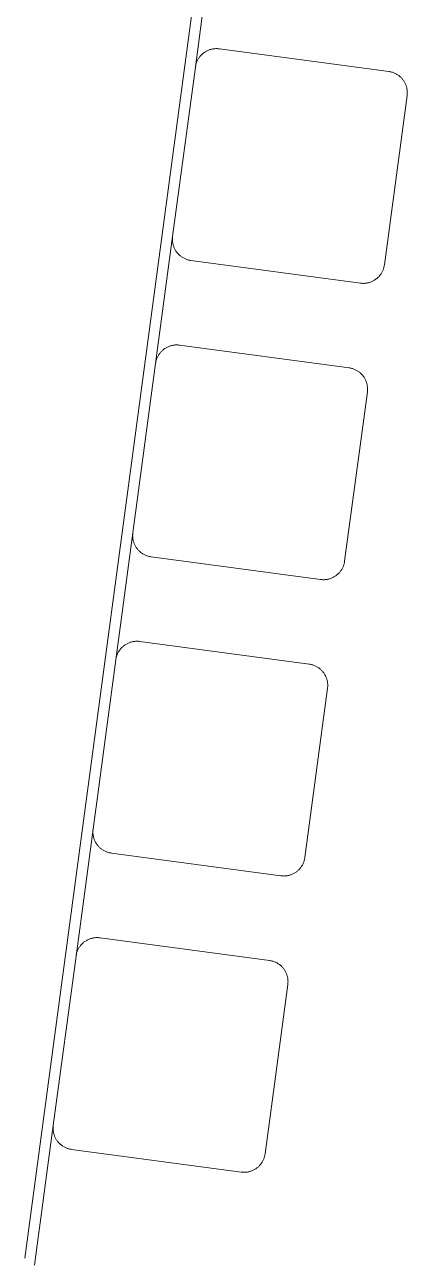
# Model space of a CAD drawing. Header units: inches. Extents: x -5 to 144, y -3 to 70.
# Drawn here: x 66.04 to 68.86, y 51.81 to 60.91 of the extents above; entities that cross this region are included whole.
import ezdxf

# ---------------------------------------------------------------- set-up
doc = ezdxf.new("R2010")
doc.units = ezdxf.units.IN
doc.layers.add('ZANO_R', color=7, linetype='Continuous', lineweight=0)

msp = doc.modelspace()

# ---------------------------------------------------------------- linework, layer by layer
at = {"layer": 'ZANO_R'}
for p, q in [((66.03588, 51.81388), (68.19793, 67.93185)), ((67.41928, 61.5346), (67.29366, 60.59811)), ((67.33072, 60.68028), (67.32726, 60.67616)), ((67.3343, 60.68428), (67.33072, 60.68028)), ((67.33803, 60.68816), (67.3343, 60.68428)), ((67.34188, 60.69191), (67.33803, 60.68816)), ((67.34586, 60.69553), (67.34188, 60.69191)), ((67.34997, 60.699), (67.34586, 60.69553)), ((67.35418, 60.70234), (67.34997, 60.699)), ((67.35851, 60.70553), (67.35418, 60.70234)), ((67.36295, 60.70857), (67.35851, 60.70553)), ((67.36748, 60.71146), (67.36295, 60.70857)), ((67.37212, 60.71419), (67.36748, 60.71146)), ((67.37684, 60.71676), (67.37212, 60.71419)), ((67.38165, 60.71916), (67.37684, 60.71676)), ((67.38654, 60.72141), (67.38165, 60.71916)), ((67.3915, 60.72348), (67.38654, 60.72141)), ((67.39653, 60.72538), (67.3915, 60.72348)), ((67.40162, 60.72711), (67.39653, 60.72538)), ((67.40677, 60.72867), (67.40162, 60.72711)), ((67.41196, 60.73005), (67.40677, 60.72867)), ((67.4172, 60.73125), (67.41196, 60.73005)), ((67.42248, 60.73227), (67.4172, 60.73125)), ((67.4278, 60.73311), (67.42248, 60.73227)), ((67.43313, 60.73377), (67.4278, 60.73311)), ((67.43849, 60.73425), (67.43313, 60.73377)), ((67.44386, 60.73454), (67.43849, 60.73425)), ((67.44923, 60.73465), (67.44386, 60.73454)), ((67.45461, 60.73457), (67.44923, 60.73465)), ((67.45998, 60.73432), (67.45461, 60.73457)), ((67.46534, 60.73387), (67.45998, 60.73432)), ((67.47068, 60.73325), (67.46534, 60.73387)), ((68.71934, 60.56576), (67.47068, 60.73325)), ((67.29366, 60.59811), (67.12617, 59.34945)), ((67.29447, 60.60342), (67.29366, 60.59811)), ((67.29546, 60.60871), (67.29447, 60.60342)), ((67.29662, 60.61396), (67.29546, 60.60871)), ((67.29797, 60.61916), (67.29662, 60.61396)), ((67.29949, 60.62432), (67.29797, 60.61916)), ((67.30119, 60.62942), (67.29949, 60.62432)), ((67.30306, 60.63446), (67.30119, 60.62942)), ((67.3051, 60.63944), (67.30306, 60.63446)), ((67.30731, 60.64434), (67.3051, 60.63944)), ((67.30969, 60.64917), (67.30731, 60.64434)), ((67.31223, 60.65391), (67.30969, 60.64917)), ((67.31493, 60.65856), (67.31223, 60.65391)), ((67.31778, 60.66311), (67.31493, 60.65856)), ((67.32079, 60.66757), (67.31778, 60.66311)), ((67.32396, 60.67192), (67.32079, 60.66757)), ((67.32726, 60.67616), (67.32396, 60.67192)), ((68.71934, 60.56576), (68.72466, 60.56495)), ((68.72466, 60.56495), (68.72994, 60.56396)), ((68.72994, 60.56396), (68.73519, 60.5628)), ((68.73519, 60.5628), (68.7404, 60.56145)), ((68.7404, 60.56145), (68.74556, 60.55993)), ((68.74556, 60.55993), (68.75066, 60.55823)), ((68.75066, 60.55823), (68.7557, 60.55636)), ((68.7557, 60.55636), (68.76068, 60.55432)), ((68.76068, 60.55432), (68.76558, 60.55211)), ((68.76558, 60.55211), (68.7704, 60.54973)), ((68.7704, 60.54973), (68.77514, 60.54719)), ((68.77514, 60.54719), (68.77979, 60.54449)), ((68.77979, 60.54449), (68.78435, 60.54164)), ((68.78435, 60.54164), (68.7888, 60.53863)), ((68.7888, 60.53863), (68.79315, 60.53546)), ((68.79315, 60.53546), (68.79739, 60.53216)), ((68.79739, 60.53216), (68.80152, 60.52871)), ((68.80152, 60.52871), (68.80552, 60.52512)), ((68.80552, 60.52512), (68.8094, 60.52139)), ((68.8094, 60.52139), (68.81315, 60.51754)), ((68.81315, 60.51754), (68.81676, 60.51356)), ((68.81676, 60.51356), (68.82024, 60.50945)), ((68.82024, 60.50945), (68.82358, 60.50524)), ((68.82358, 60.50524), (68.82677, 60.50091)), ((68.82677, 60.50091), (68.82981, 60.49647)), ((68.82981, 60.49647), (68.83269, 60.49194)), ((68.83269, 60.49194), (68.83542, 60.4873)), ((68.83542, 60.4873), (68.83799, 60.48258)), ((68.83799, 60.48258), (68.8404, 60.47777)), ((68.8404, 60.47777), (68.84264, 60.47288)), ((68.84264, 60.47288), (68.84472, 60.46792)), ((68.84472, 60.46792), (68.84662, 60.46289)), ((68.84662, 60.46289), (68.84835, 60.4578)), ((68.84835, 60.4578), (68.84991, 60.45265)), ((68.84991, 60.45265), (68.85129, 60.44746)), ((68.85129, 60.44746), (68.85249, 60.44222)), ((68.85249, 60.44222), (68.85351, 60.43694)), ((68.85351, 60.43694), (68.85435, 60.43162)), ((68.85435, 60.43162), (68.85501, 60.42629)), ((68.85501, 60.42629), (68.85548, 60.42093)), ((68.85548, 60.42093), (68.85578, 60.41556)), ((68.85578, 60.41556), (68.85588, 60.41019)), ((68.85588, 60.41019), (68.85581, 60.40481)), ((68.85449, 60.38874), (68.68699, 59.14008)), ((68.85511, 60.39408), (68.85449, 60.38874)), ((68.85555, 60.39944), (68.85511, 60.39408)), ((68.85581, 60.40481), (68.85555, 60.39944)), ((67.12617, 59.34945), (67.00055, 58.41295)), ((67.12485, 59.33337), (67.12477, 59.328)), ((67.12477, 59.328), (67.12488, 59.32262)), ((67.1251, 59.33875), (67.12485, 59.33337)), ((67.12488, 59.32262), (67.12517, 59.31725)), ((67.12555, 59.3441), (67.1251, 59.33875)), ((67.12517, 59.31725), (67.12565, 59.3119)), ((67.12617, 59.34945), (67.12555, 59.3441)), ((67.12565, 59.3119), (67.12631, 59.30656)), ((67.12631, 59.30656), (67.12715, 59.30125)), ((67.12715, 59.30125), (67.12817, 59.29597)), ((67.12817, 59.29597), (67.12937, 59.29073)), ((67.12937, 59.29073), (67.13075, 59.28553)), ((67.13075, 59.28553), (67.13231, 59.28038)), ((67.13231, 59.28038), (67.13404, 59.27529)), ((67.13404, 59.27529), (67.13594, 59.27026)), ((67.13594, 59.27026), (67.13801, 59.2653)), ((67.13801, 59.2653), (67.14026, 59.26041)), ((67.14026, 59.26041), (67.14266, 59.2556)), ((67.14266, 59.2556), (67.14523, 59.25088)), ((67.14523, 59.25088), (67.14796, 59.24625)), ((67.14796, 59.24625), (67.15085, 59.24171)), ((67.15085, 59.24171), (67.15389, 59.23728)), ((67.15389, 59.23728), (67.15708, 59.23295)), ((67.15708, 59.23295), (67.16042, 59.22873)), ((67.16042, 59.22873), (67.16389, 59.22463)), ((67.16389, 59.22463), (67.16751, 59.22065)), ((67.16751, 59.22065), (67.17126, 59.21679)), ((67.17126, 59.21679), (67.17514, 59.21307)), ((67.17514, 59.21307), (67.17914, 59.20948)), ((67.17914, 59.20948), (67.18326, 59.20603)), ((67.18326, 59.20603), (67.1875, 59.20272)), ((67.1875, 59.20272), (67.19185, 59.19956)), ((67.19185, 59.19956), (67.19631, 59.19655)), ((67.19631, 59.19655), (67.20086, 59.19369)), ((67.20086, 59.19369), (67.20552, 59.19099)), ((67.20552, 59.19099), (67.21025, 59.18845)), ((67.21025, 59.18845), (67.21508, 59.18607)), ((67.21508, 59.18607), (67.21998, 59.18386)), ((67.21998, 59.18386), (67.22496, 59.18182)), ((67.22496, 59.18182), (67.23, 59.17995)), ((67.23, 59.17995), (67.2351, 59.17825)), ((67.2351, 59.17825), (67.24026, 59.17673)), ((67.24026, 59.17673), (67.24546, 59.17539)), ((67.24546, 59.17539), (67.25071, 59.17422)), ((67.25071, 59.17422), (67.256, 59.17323)), ((67.256, 59.17323), (67.26131, 59.17243)), ((67.26131, 59.17243), (68.50997, 59.00493)), ((68.6852, 59.12948), (68.68619, 59.13476)), ((68.68619, 59.13476), (68.68699, 59.14008)), ((68.63069, 59.03918), (68.63479, 59.04266)), ((68.63479, 59.04266), (68.63877, 59.04627)), ((68.63877, 59.04627), (68.64263, 59.05002)), ((68.64263, 59.05002), (68.64635, 59.0539)), ((68.64635, 59.0539), (68.64994, 59.0579)), ((68.64994, 59.0579), (68.65339, 59.06203)), ((68.65339, 59.06203), (68.6567, 59.06627)), ((68.6567, 59.06627), (68.65986, 59.07062)), ((68.65986, 59.07062), (68.66287, 59.07507)), ((68.66287, 59.07507), (68.66573, 59.07963)), ((68.66573, 59.07963), (68.66843, 59.08428)), ((68.66843, 59.08428), (68.67097, 59.08902)), ((68.67097, 59.08902), (68.67335, 59.09384)), ((68.67335, 59.09384), (68.67556, 59.09874)), ((68.67556, 59.09874), (68.6776, 59.10372)), ((68.6776, 59.10372), (68.67947, 59.10876)), ((68.67947, 59.10876), (68.68117, 59.11386)), ((68.68117, 59.11386), (68.68269, 59.11902)), ((68.68269, 59.11902), (68.68403, 59.12423)), ((68.68403, 59.12423), (68.6852, 59.12948)), ((68.50997, 59.00493), (68.51532, 59.00431)), ((68.51532, 59.00431), (68.52067, 59.00387)), ((68.52067, 59.00387), (68.52605, 59.00361)), ((68.52605, 59.00361), (68.53142, 59.00354)), ((68.53142, 59.00354), (68.5368, 59.00364)), ((68.5368, 59.00364), (68.54217, 59.00394)), ((68.54217, 59.00394), (68.54752, 59.00441)), ((68.54752, 59.00441), (68.55286, 59.00507)), ((68.55286, 59.00507), (68.55817, 59.00591)), ((68.55817, 59.00591), (68.56345, 59.00693)), ((68.56345, 59.00693), (68.56869, 59.00813)), ((68.56869, 59.00813), (68.57389, 59.00951)), ((68.57389, 59.00951), (68.57904, 59.01107)), ((68.57904, 59.01107), (68.58413, 59.0128)), ((68.58413, 59.0128), (68.58916, 59.0147)), ((68.58916, 59.0147), (68.59412, 59.01678)), ((68.59412, 59.01678), (68.59901, 59.01902)), ((68.59901, 59.01902), (68.60382, 59.02143)), ((68.60382, 59.02143), (68.60854, 59.024)), ((68.60854, 59.024), (68.61317, 59.02673)), ((68.61317, 59.02673), (68.61771, 59.02961)), ((68.61771, 59.02961), (68.62214, 59.03265)), ((68.62214, 59.03265), (68.62647, 59.03584)), ((68.62647, 59.03584), (68.63069, 59.03918)), ((67.04119, 58.49913), (67.0376, 58.49513)), ((67.04491, 58.50301), (67.04119, 58.49913)), ((67.04877, 58.50676), (67.04491, 58.50301)), ((67.05275, 58.51037), (67.04877, 58.50676)), ((67.05685, 58.51385), (67.05275, 58.51037)), ((67.06107, 58.51719), (67.05685, 58.51385)), ((67.0654, 58.52038), (67.06107, 58.51719)), ((67.06983, 58.52342), (67.0654, 58.52038)), ((67.07437, 58.5263), (67.06983, 58.52342)), ((67.079, 58.52903), (67.07437, 58.5263)), ((67.08373, 58.5316), (67.079, 58.52903)), ((67.08853, 58.53401), (67.08373, 58.5316)), ((67.09342, 58.53625), (67.08853, 58.53401)), ((67.09838, 58.53833), (67.09342, 58.53625)), ((67.10341, 58.54023), (67.09838, 58.53833)), ((67.1085, 58.54196), (67.10341, 58.54023)), ((67.11365, 58.54352), (67.1085, 58.54196)), ((67.11885, 58.5449), (67.11365, 58.54352)), ((67.12409, 58.5461), (67.11885, 58.5449)), ((67.12937, 58.54712), (67.12409, 58.5461)), ((67.13468, 58.54796), (67.12937, 58.54712)), ((67.14002, 58.54862), (67.13468, 58.54796)), ((67.14537, 58.54909), (67.14002, 58.54862)), ((67.15074, 58.54938), (67.14537, 58.54909)), ((67.15612, 58.54949), (67.15074, 58.54938)), ((67.1615, 58.54942), (67.15612, 58.54949)), ((67.16687, 58.54916), (67.1615, 58.54942)), ((67.17223, 58.54872), (67.16687, 58.54916)), ((67.17757, 58.5481), (67.17223, 58.54872)), ((68.42623, 58.3806), (67.17757, 58.5481)), ((67.00055, 58.41295), (66.83305, 57.16429)), ((67.00135, 58.41827), (67.00055, 58.41295)), ((67.00234, 58.42355), (67.00135, 58.41827)), ((67.00351, 58.4288), (67.00234, 58.42355)), ((67.00485, 58.43401), (67.00351, 58.4288)), ((67.00638, 58.43917), (67.00485, 58.43401)), ((67.00807, 58.44427), (67.00638, 58.43917)), ((67.00994, 58.44931), (67.00807, 58.44427)), ((67.01199, 58.45429), (67.00994, 58.44931)), ((67.0142, 58.45919), (67.01199, 58.45429)), ((67.01657, 58.46401), (67.0142, 58.45919)), ((67.01911, 58.46875), (67.01657, 58.46401)), ((67.02181, 58.4734), (67.01911, 58.46875)), ((67.02467, 58.47796), (67.02181, 58.4734)), ((67.02768, 58.48241), (67.02467, 58.47796)), ((67.03084, 58.48676), (67.02768, 58.48241)), ((67.03415, 58.491), (67.03084, 58.48676)), ((67.0376, 58.49513), (67.03415, 58.491)), ((68.42623, 58.3806), (68.43154, 58.3798)), ((68.43154, 58.3798), (68.43683, 58.37881)), ((68.43683, 58.37881), (68.44208, 58.37764)), ((68.44208, 58.37764), (68.44729, 58.3763)), ((68.44729, 58.3763), (68.45244, 58.37478)), ((68.45244, 58.37478), (68.45755, 58.37308)), ((68.45755, 58.37308), (68.46259, 58.37121)), ((68.46259, 58.37121), (68.46756, 58.36917)), ((68.46756, 58.36917), (68.47246, 58.36696)), ((68.47246, 58.36696), (68.47729, 58.36458)), ((68.47729, 58.36458), (68.48203, 58.36204)), ((68.48203, 58.36204), (68.48668, 58.35934)), ((68.48668, 58.35934), (68.49123, 58.35648)), ((68.49123, 58.35648), (68.49569, 58.35347)), ((68.49569, 58.35347), (68.50004, 58.35031)), ((68.50004, 58.35031), (68.50428, 58.347)), ((68.50428, 58.347), (68.5084, 58.34355)), ((68.5084, 58.34355), (68.5124, 58.33996)), ((68.5124, 58.33996), (68.51628, 58.33624)), ((68.51628, 58.33624), (68.52003, 58.33238)), ((68.52003, 58.33238), (68.52365, 58.3284)), ((68.52365, 58.3284), (68.52713, 58.3243)), ((68.52713, 58.3243), (68.53046, 58.32008)), ((68.53046, 58.32008), (68.53365, 58.31575)), ((68.53365, 58.31575), (68.53669, 58.31132)), ((68.53669, 58.31132), (68.53958, 58.30678)), ((68.53958, 58.30678), (68.54231, 58.30215)), ((68.54231, 58.30215), (68.54488, 58.29743)), ((68.54488, 58.29743), (68.54729, 58.29262)), ((68.54729, 58.29262), (68.54953, 58.28773)), ((68.54953, 58.28773), (68.5516, 58.28277)), ((68.5516, 58.28277), (68.55351, 58.27774)), ((68.55351, 58.27774), (68.55524, 58.27265)), ((68.55524, 58.27265), (68.55679, 58.2675)), ((68.55679, 58.2675), (68.55817, 58.2623)), ((68.55817, 58.2623), (68.55937, 58.25706)), ((68.55937, 58.25706), (68.56039, 58.25178)), ((68.56039, 58.25178), (68.56123, 58.24647)), ((68.56123, 58.24647), (68.56189, 58.24113)), ((68.56189, 58.24113), (68.56237, 58.23578)), ((68.56237, 58.23578), (68.56266, 58.23041)), ((68.56266, 58.23041), (68.56277, 58.22503)), ((68.56277, 58.22503), (68.5627, 58.21965)), ((68.56137, 58.20358), (68.39388, 56.95492)), ((68.562, 58.20892), (68.56137, 58.20358)), ((68.56244, 58.21428), (68.562, 58.20892)), ((68.5627, 58.21965), (68.56244, 58.21428)), ((66.83305, 57.16429), (66.70743, 56.2278)), ((66.83173, 57.14822), (66.83166, 57.14284)), ((66.83166, 57.14284), (66.83177, 57.13747)), ((66.83199, 57.15359), (66.83173, 57.14822)), ((66.83177, 57.13747), (66.83206, 57.1321)), ((66.83243, 57.15895), (66.83199, 57.15359)), ((66.83206, 57.1321), (66.83254, 57.12674)), ((66.83305, 57.16429), (66.83243, 57.15895)), ((66.83254, 57.12674), (66.83319, 57.1214)), ((66.83319, 57.1214), (66.83403, 57.11609)), ((66.83403, 57.11609), (66.83506, 57.11081)), ((66.83506, 57.11081), (66.83626, 57.10557)), ((66.83626, 57.10557), (66.83764, 57.10037)), ((66.83764, 57.10037), (66.83919, 57.09523)), ((66.83919, 57.09523), (66.84092, 57.09014)), ((66.84092, 57.09014), (66.84282, 57.08511)), ((66.84282, 57.08511), (66.8449, 57.08015)), ((66.8449, 57.08015), (66.84714, 57.07526)), ((66.84714, 57.07526), (66.84955, 57.07045)), ((66.84955, 57.07045), (66.85212, 57.06573)), ((66.85212, 57.06573), (66.85485, 57.06109)), ((66.85485, 57.06109), (66.85774, 57.05656)), ((66.85774, 57.05656), (66.86078, 57.05212)), ((66.86078, 57.05212), (66.86397, 57.04779)), ((66.86397, 57.04779), (66.8673, 57.04357)), ((66.8673, 57.04357), (66.87078, 57.03947)), ((66.87078, 57.03947), (66.87439, 57.03549)), ((66.87439, 57.03549), (66.87814, 57.03164)), ((66.87814, 57.03164), (66.88202, 57.02791)), ((66.88202, 57.02791), (66.88603, 57.02432)), ((66.88603, 57.02432), (66.89015, 57.02087)), ((66.89015, 57.02087), (66.89439, 57.01757)), ((66.89439, 57.01757), (66.89874, 57.0144)), ((66.89874, 57.0144), (66.90319, 57.01139)), ((66.90319, 57.01139), (66.90775, 57.00854)), ((66.90775, 57.00854), (66.9124, 57.00584)), ((66.9124, 57.00584), (66.91714, 57.0033)), ((66.91714, 57.0033), (66.92196, 57.00092)), ((66.92196, 57.00092), (66.92687, 56.99871)), ((66.92687, 56.99871), (66.93184, 56.99667)), ((66.93184, 56.99667), (66.93688, 56.9948)), ((66.93688, 56.9948), (66.94198, 56.9931)), ((66.94198, 56.9931), (66.94714, 56.99158)), ((66.94714, 56.99158), (66.95235, 56.99023)), ((66.95235, 56.99023), (66.9576, 56.98907)), ((66.9576, 56.98907), (66.96288, 56.98808)), ((66.96288, 56.98808), (66.9682, 56.98727)), ((66.9682, 56.98727), (68.21686, 56.81978)), ((68.39307, 56.94961), (68.39388, 56.95492)), ((68.34168, 56.8575), (68.34566, 56.86112)), ((68.34566, 56.86112), (68.34951, 56.86487)), ((68.34951, 56.86487), (68.35324, 56.86875)), ((68.35324, 56.86875), (68.35683, 56.87275)), ((68.35683, 56.87275), (68.36028, 56.87687)), ((68.36028, 56.87687), (68.36359, 56.88111)), ((68.36359, 56.88111), (68.36675, 56.88546)), ((68.36675, 56.88546), (68.36976, 56.88992)), ((68.36976, 56.88992), (68.37262, 56.89447)), ((68.37262, 56.89447), (68.37532, 56.89912)), ((68.37532, 56.89912), (68.37786, 56.90386)), ((68.37786, 56.90386), (68.38023, 56.90869)), ((68.38023, 56.90869), (68.38244, 56.91359)), ((68.38244, 56.91359), (68.38448, 56.91856)), ((68.38448, 56.91856), (68.38635, 56.92361)), ((68.38635, 56.92361), (68.38805, 56.92871)), ((68.38805, 56.92871), (68.38957, 56.93387)), ((68.38957, 56.93387), (68.39092, 56.93907)), ((68.39092, 56.93907), (68.39209, 56.94432)), ((68.39209, 56.94432), (68.39307, 56.94961)), ((68.21686, 56.81978), (68.2222, 56.81915)), ((68.2222, 56.81915), (68.22756, 56.81871)), ((68.22756, 56.81871), (68.23293, 56.81846)), ((68.23293, 56.81846), (68.23831, 56.81838)), ((68.23831, 56.81838), (68.24368, 56.81849)), ((68.24368, 56.81849), (68.24905, 56.81878)), ((68.24905, 56.81878), (68.25441, 56.81926)), ((68.25441, 56.81926), (68.25975, 56.81992)), ((68.25975, 56.81992), (68.26506, 56.82076)), ((68.26506, 56.82076), (68.27034, 56.82178)), ((68.27034, 56.82178), (68.27558, 56.82298)), ((68.27558, 56.82298), (68.28078, 56.82436)), ((68.28078, 56.82436), (68.28592, 56.82591)), ((68.28592, 56.82591), (68.29102, 56.82765)), ((68.29102, 56.82765), (68.29604, 56.82955)), ((68.29604, 56.82955), (68.30101, 56.83162)), ((68.30101, 56.83162), (68.30589, 56.83386)), ((68.30589, 56.83386), (68.3107, 56.83627)), ((68.3107, 56.83627), (68.31542, 56.83884)), ((68.31542, 56.83884), (68.32006, 56.84157)), ((68.32006, 56.84157), (68.32459, 56.84446)), ((68.32459, 56.84446), (68.32903, 56.8475)), ((68.32903, 56.8475), (68.33336, 56.85069)), ((68.33336, 56.85069), (68.33758, 56.85402)), ((68.33758, 56.85402), (68.34168, 56.8575)), ((66.74808, 56.31397), (66.74449, 56.30997)), ((66.7518, 56.31785), (66.74808, 56.31397)), ((66.75565, 56.3216), (66.7518, 56.31785)), ((66.75963, 56.32522), (66.75565, 56.3216)), ((66.76374, 56.3287), (66.75963, 56.32522)), ((66.76795, 56.33203), (66.76374, 56.3287)), ((66.77228, 56.33522), (66.76795, 56.33203)), ((66.77672, 56.33826), (66.77228, 56.33522)), ((66.78126, 56.34115), (66.77672, 56.33826)), ((66.78589, 56.34388), (66.78126, 56.34115)), ((66.79061, 56.34645), (66.78589, 56.34388)), ((66.79542, 56.34886), (66.79061, 56.34645)), ((66.80031, 56.3511), (66.79542, 56.34886)), ((66.80527, 56.35317), (66.80031, 56.3511)), ((66.8103, 56.35508), (66.80527, 56.35317)), ((66.81539, 56.35681), (66.8103, 56.35508)), ((66.82054, 56.35836), (66.81539, 56.35681)), ((66.82573, 56.35974), (66.82054, 56.35836)), ((66.83098, 56.36094), (66.82573, 56.35974)), ((66.83625, 56.36196), (66.83098, 56.36094)), ((66.84157, 56.3628), (66.83625, 56.36196)), ((66.8469, 56.36346), (66.84157, 56.3628)), ((66.85226, 56.36394), (66.8469, 56.36346)), ((66.85763, 56.36423), (66.85226, 56.36394)), ((66.863, 56.36434), (66.85763, 56.36423)), ((66.86838, 56.36427), (66.863, 56.36434)), ((66.87375, 56.36401), (66.86838, 56.36427)), ((66.87911, 56.36357), (66.87375, 56.36401)), ((66.88445, 56.36294), (66.87911, 56.36357)), ((68.13311, 56.19545), (66.88445, 56.36294)), ((66.70743, 56.2278), (66.53994, 54.97914)), ((66.70824, 56.23311), (66.70743, 56.2278)), ((66.70923, 56.2384), (66.70824, 56.23311)), ((66.71039, 56.24365), (66.70923, 56.2384)), ((66.71174, 56.24886), (66.71039, 56.24365)), ((66.71326, 56.25401), (66.71174, 56.24886)), ((66.71496, 56.25912), (66.71326, 56.25401)), ((66.71683, 56.26416), (66.71496, 56.25912)), ((66.71887, 56.26913), (66.71683, 56.26416)), ((66.72108, 56.27403), (66.71887, 56.26913)), ((66.72346, 56.27886), (66.72108, 56.27403)), ((66.726, 56.2836), (66.72346, 56.27886)), ((66.7287, 56.28825), (66.726, 56.2836)), ((66.73155, 56.2928), (66.7287, 56.28825)), ((66.73457, 56.29726), (66.73155, 56.2928)), ((66.73773, 56.30161), (66.73457, 56.29726)), ((66.74103, 56.30585), (66.73773, 56.30161)), ((66.74449, 56.30997), (66.74103, 56.30585)), ((68.13311, 56.19545), (68.13843, 56.19464)), ((68.13843, 56.19464), (68.14372, 56.19366)), ((68.14372, 56.19366), (68.14896, 56.19249)), ((68.14896, 56.19249), (68.15417, 56.19114)), ((68.15417, 56.19114), (68.15933, 56.18962)), ((68.15933, 56.18962), (68.16443, 56.18792)), ((68.16443, 56.18792), (68.16947, 56.18605)), ((68.16947, 56.18605), (68.17445, 56.18401)), ((68.17445, 56.18401), (68.17935, 56.1818)), ((68.17935, 56.1818), (68.18417, 56.17943)), ((68.18417, 56.17943), (68.18891, 56.17689)), ((68.18891, 56.17689), (68.19356, 56.17419)), ((68.19356, 56.17419), (68.19812, 56.17133)), ((68.19812, 56.17133), (68.20257, 56.16832)), ((68.20257, 56.16832), (68.20692, 56.16516)), ((68.20692, 56.16516), (68.21116, 56.16185)), ((68.21116, 56.16185), (68.21529, 56.1584)), ((68.21529, 56.1584), (68.21929, 56.15481)), ((68.21929, 56.15481), (68.22317, 56.15108)), ((68.22317, 56.15108), (68.22692, 56.14723)), ((68.22692, 56.14723), (68.23053, 56.14325)), ((68.23053, 56.14325), (68.23401, 56.13915)), ((68.23401, 56.13915), (68.23735, 56.13493)), ((68.23735, 56.13493), (68.24054, 56.1306)), ((68.24054, 56.1306), (68.24358, 56.12616)), ((68.24358, 56.12616), (68.24646, 56.12163)), ((68.24646, 56.12163), (68.24919, 56.11699)), ((68.24919, 56.11699), (68.25176, 56.11227)), ((68.25176, 56.11227), (68.25417, 56.10746)), ((68.25417, 56.10746), (68.25641, 56.10258)), ((68.25641, 56.10258), (68.25849, 56.09761)), ((68.25849, 56.09761), (68.26039, 56.09258)), ((68.26039, 56.09258), (68.26212, 56.08749)), ((68.26212, 56.08749), (68.26368, 56.08235)), ((68.26368, 56.08235), (68.26506, 56.07715)), ((68.26506, 56.07715), (68.26626, 56.07191)), ((68.26626, 56.07191), (68.26728, 56.06663)), ((68.26728, 56.06663), (68.26812, 56.06132)), ((68.26812, 56.06132), (68.26878, 56.05598)), ((68.26878, 56.05598), (68.26925, 56.05062)), ((68.26925, 56.05062), (68.26955, 56.04525)), ((68.26955, 56.04525), (68.26966, 56.03988)), ((68.26826, 56.01843), (68.10076, 54.76977)), ((68.26888, 56.02377), (68.26826, 56.01843)), ((68.26932, 56.02913), (68.26888, 56.02377)), ((68.26958, 56.0345), (68.26932, 56.02913)), ((68.26966, 56.03988), (68.26958, 56.0345)), ((66.53994, 54.97914), (66.41432, 54.04264)), ((66.53862, 54.96307), (66.53854, 54.95769)), ((66.53854, 54.95769), (66.53865, 54.95231)), ((66.53887, 54.96844), (66.53862, 54.96307)), ((66.53865, 54.95231), (66.53894, 54.94694)), ((66.53932, 54.9738), (66.53887, 54.96844)), ((66.53994, 54.97914), (66.53932, 54.9738)), ((66.53894, 54.94694), (66.53942, 54.94159)), ((66.53942, 54.94159), (66.54008, 54.93625)), ((66.54008, 54.93625), (66.54092, 54.93094)), ((66.54092, 54.93094), (66.54194, 54.92566)), ((66.54194, 54.92566), (66.54314, 54.92042)), ((66.54314, 54.92042), (66.54452, 54.91522)), ((66.54452, 54.91522), (66.54608, 54.91007)), ((66.54608, 54.91007), (66.54781, 54.90498)), ((66.54781, 54.90498), (66.54971, 54.89995)), ((66.54971, 54.89995), (66.55178, 54.89499)), ((66.55178, 54.89499), (66.55403, 54.8901)), ((66.55403, 54.8901), (66.55643, 54.8853)), ((66.55643, 54.8853), (66.559, 54.88057)), ((66.559, 54.88057), (66.56173, 54.87594)), ((66.56173, 54.87594), (66.56462, 54.8714)), ((66.56462, 54.8714), (66.56766, 54.86697)), ((66.56766, 54.86697), (66.57085, 54.86264)), ((66.57085, 54.86264), (66.57419, 54.85842)), ((66.57419, 54.85842), (66.57766, 54.85432)), ((66.57766, 54.85432), (66.58128, 54.85034)), ((66.58128, 54.85034), (66.58503, 54.84648)), ((66.58503, 54.84648), (66.58891, 54.84276)), ((66.58891, 54.84276), (66.59291, 54.83917)), ((66.59291, 54.83917), (66.59704, 54.83572)), ((66.59704, 54.83572), (66.60127, 54.83241)), ((66.60127, 54.83241), (66.60562, 54.82925)), ((66.60562, 54.82925), (66.61008, 54.82624)), ((66.61008, 54.82624), (66.61464, 54.82338)), ((66.61464, 54.82338), (66.61929, 54.82068)), ((66.61929, 54.82068), (66.62403, 54.81814)), ((66.62403, 54.81814), (66.62885, 54.81577)), ((66.62885, 54.81577), (66.63375, 54.81355)), ((66.63375, 54.81355), (66.63873, 54.81151)), ((66.63873, 54.81151), (66.64377, 54.80964)), ((66.64377, 54.80964), (66.64887, 54.80795)), ((66.64887, 54.80795), (66.65403, 54.80642)), ((66.65403, 54.80642), (66.65923, 54.80508)), ((66.65923, 54.80508), (66.66448, 54.80391)), ((66.66448, 54.80391), (66.66977, 54.80292)), ((66.66977, 54.80292), (66.67509, 54.80212)), ((66.67509, 54.80212), (67.92375, 54.63462)), ((68.09996, 54.76445), (68.10076, 54.76977)), ((68.04856, 54.67235), (68.05254, 54.67596)), ((68.05254, 54.67596), (68.0564, 54.67971)), ((68.0564, 54.67971), (68.06012, 54.68359)), ((68.06012, 54.68359), (68.06371, 54.6876)), ((68.06371, 54.6876), (68.06716, 54.69172)), ((68.06716, 54.69172), (68.07047, 54.69596)), ((68.07047, 54.69596), (68.07363, 54.70031)), ((68.07363, 54.70031), (68.07664, 54.70476)), ((68.07664, 54.70476), (68.0795, 54.70932)), ((68.0795, 54.70932), (68.0822, 54.71397)), ((68.0822, 54.71397), (68.08474, 54.71871)), ((68.08474, 54.71871), (68.08712, 54.72353)), ((68.08712, 54.72353), (68.08933, 54.72844)), ((68.08933, 54.72844), (68.09137, 54.73341)), ((68.09137, 54.73341), (68.09324, 54.73845)), ((68.09324, 54.73845), (68.09494, 54.74355)), ((68.09494, 54.74355), (68.09646, 54.74871)), ((68.09646, 54.74871), (68.0978, 54.75392)), ((68.0978, 54.75392), (68.09897, 54.75917)), ((68.09897, 54.75917), (68.09996, 54.76445)), ((67.92375, 54.63462), (67.92909, 54.634)), ((67.92909, 54.634), (67.93445, 54.63356)), ((67.93445, 54.63356), (67.93982, 54.6333)), ((67.93982, 54.6333), (67.94519, 54.63323)), ((67.94519, 54.63323), (67.95057, 54.63334)), ((67.95057, 54.63334), (67.95594, 54.63363)), ((67.95594, 54.63363), (67.9613, 54.6341)), ((67.9613, 54.6341), (67.96663, 54.63476)), ((67.96663, 54.63476), (67.97194, 54.6356)), ((67.97194, 54.6356), (67.97722, 54.63662)), ((67.97722, 54.63662), (67.98246, 54.63783)), ((67.98246, 54.63783), (67.98766, 54.6392)), ((67.98766, 54.6392), (67.99281, 54.64076)), ((67.99281, 54.64076), (67.9979, 54.64249)), ((67.9979, 54.64249), (68.00293, 54.64439)), ((68.00293, 54.64439), (68.00789, 54.64647)), ((68.00789, 54.64647), (68.01278, 54.64871)), ((68.01278, 54.64871), (68.01759, 54.65112)), ((68.01759, 54.65112), (68.02231, 54.65369)), ((68.02231, 54.65369), (68.02694, 54.65642)), ((68.02694, 54.65642), (68.03148, 54.65931)), ((68.03148, 54.65931), (68.03592, 54.66235)), ((68.03592, 54.66235), (68.04024, 54.66554)), ((68.04024, 54.66554), (68.04446, 54.66887)), ((68.04446, 54.66887), (68.04856, 54.67235)), ((66.45869, 54.1327), (66.45496, 54.12882)), ((66.46254, 54.13645), (66.45869, 54.1327)), ((66.46652, 54.14006), (66.46254, 54.13645)), ((66.47062, 54.14354), (66.46652, 54.14006)), ((66.47484, 54.14688), (66.47062, 54.14354)), ((66.47917, 54.15007), (66.47484, 54.14688)), ((66.4836, 54.15311), (66.47917, 54.15007)), ((66.48814, 54.15599), (66.4836, 54.15311)), ((66.49277, 54.15872), (66.48814, 54.15599)), ((66.4975, 54.16129), (66.49277, 54.15872)), ((66.5023, 54.1637), (66.4975, 54.16129)), ((66.50719, 54.16594), (66.5023, 54.1637)), ((66.51215, 54.16802), (66.50719, 54.16594)), ((66.51718, 54.16992), (66.51215, 54.16802)), ((66.52227, 54.17165), (66.51718, 54.16992)), ((66.52742, 54.17321), (66.52227, 54.17165)), ((66.53262, 54.17459), (66.52742, 54.17321)), ((66.53786, 54.17579), (66.53262, 54.17459)), ((66.54314, 54.17681), (66.53786, 54.17579)), ((66.54845, 54.17765), (66.54314, 54.17681)), ((66.55379, 54.17831), (66.54845, 54.17765)), ((66.55914, 54.17878), (66.55379, 54.17831)), ((66.56451, 54.17908), (66.55914, 54.17878)), ((66.56989, 54.17919), (66.56451, 54.17908)), ((66.57527, 54.17911), (66.56989, 54.17919)), ((66.58064, 54.17885), (66.57527, 54.17911)), ((66.586, 54.17841), (66.58064, 54.17885)), ((66.59134, 54.17779), (66.586, 54.17841)), ((67.84, 54.01029), (66.59134, 54.17779)), ((66.41432, 54.04264), (66.24683, 52.79398)), ((66.41513, 54.04796), (66.41432, 54.04264)), ((66.41611, 54.05325), (66.41513, 54.04796)), ((66.41728, 54.05849), (66.41611, 54.05325)), ((66.41862, 54.0637), (66.41728, 54.05849)), ((66.42015, 54.06886), (66.41862, 54.0637)), ((66.42184, 54.07396), (66.42015, 54.06886)), ((66.42371, 54.079), (66.42184, 54.07396)), ((66.42576, 54.08398), (66.42371, 54.079)), ((66.42797, 54.08888), (66.42576, 54.08398)), ((66.43034, 54.0937), (66.42797, 54.08888)), ((66.43288, 54.09844), (66.43034, 54.0937)), ((66.43558, 54.10309), (66.43288, 54.09844)), ((66.43844, 54.10765), (66.43558, 54.10309)), ((66.44145, 54.1121), (66.43844, 54.10765)), ((66.44461, 54.11645), (66.44145, 54.1121)), ((66.44792, 54.12069), (66.44461, 54.11645)), ((66.45137, 54.12482), (66.44792, 54.12069)), ((66.45496, 54.12882), (66.45137, 54.12482)), ((67.84, 54.01029), (67.84531, 54.00949)), ((67.84531, 54.00949), (67.8506, 54.0085)), ((67.8506, 54.0085), (67.85585, 54.00734)), ((67.85585, 54.00734), (67.86106, 54.00599)), ((67.86106, 54.00599), (67.86621, 54.00447)), ((67.86621, 54.00447), (67.87132, 54.00277)), ((67.87132, 54.00277), (67.87636, 54.0009)), ((67.87636, 54.0009), (67.88133, 53.99886)), ((67.88133, 53.99886), (67.88623, 53.99665)), ((67.88623, 53.99665), (67.89106, 53.99427)), ((67.89106, 53.99427), (67.8958, 53.99173)), ((67.8958, 53.99173), (67.90045, 53.98903)), ((67.90045, 53.98903), (67.905, 53.98617)), ((67.905, 53.98617), (67.90946, 53.98316)), ((67.90946, 53.98316), (67.91381, 53.98)), ((67.91381, 53.98), (67.91805, 53.97669)), ((67.91805, 53.97669), (67.92217, 53.97324)), ((67.92217, 53.97324), (67.92618, 53.96965)), ((67.92618, 53.96965), (67.93005, 53.96593)), ((67.93005, 53.96593), (67.9338, 53.96207)), ((67.9338, 53.96207), (67.93742, 53.95809)), ((67.93742, 53.95809), (67.9409, 53.95399)), ((67.9409, 53.95399), (67.94423, 53.94977)), ((67.94423, 53.94977), (67.94742, 53.94545)), ((67.94742, 53.94545), (67.95046, 53.94101)), ((67.95046, 53.94101), (67.95335, 53.93647)), ((67.95335, 53.93647), (67.95608, 53.93184)), ((67.95608, 53.93184), (67.95865, 53.92712)), ((67.95865, 53.92712), (67.96106, 53.92231)), ((67.96106, 53.92231), (67.9633, 53.91742)), ((67.9633, 53.91742), (67.96537, 53.91246)), ((67.96537, 53.91246), (67.96728, 53.90743)), ((67.96728, 53.90743), (67.96901, 53.90234)), ((67.96901, 53.90234), (67.97056, 53.89719)), ((67.97056, 53.89719), (67.97194, 53.89199)), ((67.97194, 53.89199), (67.97314, 53.88675)), ((67.97314, 53.88675), (67.97416, 53.88147)), ((67.97416, 53.88147), (67.975, 53.87616)), ((67.975, 53.87616), (67.97566, 53.87083)), ((67.97566, 53.87083), (67.97614, 53.86547)), ((67.97614, 53.86547), (67.97643, 53.8601)), ((67.97643, 53.8601), (67.97654, 53.85472)), ((67.97514, 53.83328), (67.80765, 52.58462)), ((67.97577, 53.83862), (67.97514, 53.83328)), ((67.97621, 53.84398), (67.97577, 53.83862)), ((67.97647, 53.84935), (67.97621, 53.84398)), ((67.97654, 53.85472), (67.97647, 53.84935)), ((66.24683, 52.79398), (66.10846, 51.76245)), ((66.2455, 52.77791), (66.24543, 52.77254)), ((66.24543, 52.77254), (66.24554, 52.76716)), ((66.24576, 52.78328), (66.2455, 52.77791)), ((66.24554, 52.76716), (66.24583, 52.76179)), ((66.2462, 52.78864), (66.24576, 52.78328)), ((66.24683, 52.79398), (66.2462, 52.78864)), ((66.24583, 52.76179), (66.24631, 52.75643)), ((66.24631, 52.75643), (66.24696, 52.7511)), ((66.24696, 52.7511), (66.2478, 52.74579)), ((66.2478, 52.74579), (66.24883, 52.74051)), ((66.24883, 52.74051), (66.25003, 52.73526)), ((66.25003, 52.73526), (66.25141, 52.73007)), ((66.25141, 52.73007), (66.25296, 52.72492)), ((66.25296, 52.72492), (66.25469, 52.71983)), ((66.25469, 52.71983), (66.2566, 52.7148)), ((66.2566, 52.7148), (66.25867, 52.70984)), ((66.25867, 52.70984), (66.26091, 52.70495)), ((66.26091, 52.70495), (66.26332, 52.70014)), ((66.26332, 52.70014), (66.26589, 52.69542)), ((66.26589, 52.69542), (66.26862, 52.69079)), ((66.26862, 52.69079), (66.27151, 52.68625)), ((66.27151, 52.68625), (66.27455, 52.68181)), ((66.27455, 52.68181), (66.27774, 52.67748)), ((66.27774, 52.67748), (66.28107, 52.67327)), ((66.28107, 52.67327), (66.28455, 52.66916)), ((66.28455, 52.66916), (66.28817, 52.66518)), ((66.28817, 52.66518), (66.29191, 52.66133)), ((66.29191, 52.66133), (66.29579, 52.65761)), ((66.29579, 52.65761), (66.2998, 52.65402)), ((66.2998, 52.65402), (66.30392, 52.65057)), ((66.30392, 52.65057), (66.30816, 52.64726)), ((66.30816, 52.64726), (66.31251, 52.6441)), ((66.31251, 52.6441), (66.31697, 52.64108)), ((66.31697, 52.64108), (66.32152, 52.63823)), ((66.32152, 52.63823), (66.32617, 52.63553)), ((66.32617, 52.63553), (66.33091, 52.63299)), ((66.33091, 52.63299), (66.33573, 52.63061)), ((66.33573, 52.63061), (66.34064, 52.6284)), ((66.34064, 52.6284), (66.34561, 52.62636)), ((66.34561, 52.62636), (66.35065, 52.62449)), ((66.35065, 52.62449), (66.35576, 52.62279)), ((66.35576, 52.62279), (66.36091, 52.62127)), ((66.36091, 52.62127), (66.36612, 52.61992)), ((66.36612, 52.61992), (66.37137, 52.61876)), ((66.37137, 52.61876), (66.37665, 52.61777)), ((66.37665, 52.61777), (66.38197, 52.61696)), ((66.38197, 52.61696), (67.63063, 52.44947)), ((67.80684, 52.5793), (67.80765, 52.58462)), ((67.75943, 52.49081), (67.76328, 52.49456)), ((67.76328, 52.49456), (67.76701, 52.49844)), ((67.76701, 52.49844), (67.7706, 52.50244)), ((67.7706, 52.50244), (67.77405, 52.50657)), ((67.77405, 52.50657), (67.77736, 52.51081)), ((67.77736, 52.51081), (67.78052, 52.51515)), ((67.78052, 52.51515), (67.78353, 52.51961)), ((67.78353, 52.51961), (67.78639, 52.52417)), ((67.78639, 52.52417), (67.78909, 52.52882)), ((67.78909, 52.52882), (67.79163, 52.53356)), ((67.79163, 52.53356), (67.794, 52.53838)), ((67.794, 52.53838), (67.79621, 52.54328)), ((67.79621, 52.54328), (67.79825, 52.54826)), ((67.79825, 52.54826), (67.80013, 52.5533)), ((67.80013, 52.5533), (67.80182, 52.5584)), ((67.80182, 52.5584), (67.80334, 52.56356)), ((67.80334, 52.56356), (67.80469, 52.56876)), ((67.80469, 52.56876), (67.80586, 52.57401)), ((67.80586, 52.57401), (67.80684, 52.5793)), ((67.63063, 52.44947), (67.63597, 52.44885)), ((67.63597, 52.44885), (67.64133, 52.44841)), ((67.64133, 52.44841), (67.6467, 52.44815)), ((67.6467, 52.44815), (67.65208, 52.44807)), ((67.65208, 52.44807), (67.65745, 52.44818)), ((67.65745, 52.44818), (67.66282, 52.44847)), ((67.66282, 52.44847), (67.66818, 52.44895)), ((67.66818, 52.44895), (67.67352, 52.44961)), ((67.67352, 52.44961), (67.67883, 52.45045)), ((67.67883, 52.45045), (67.68411, 52.45147)), ((67.68411, 52.45147), (67.68935, 52.45267)), ((67.68935, 52.45267), (67.69455, 52.45405)), ((67.69455, 52.45405), (67.69969, 52.45561)), ((67.69969, 52.45561), (67.70479, 52.45734)), ((67.70479, 52.45734), (67.70982, 52.45924)), ((67.70982, 52.45924), (67.71478, 52.46131)), ((67.71478, 52.46131), (67.71966, 52.46356)), ((67.71966, 52.46356), (67.72447, 52.46596)), ((67.72447, 52.46596), (67.7292, 52.46853)), ((67.7292, 52.46853), (67.73383, 52.47126)), ((67.73383, 52.47126), (67.73836, 52.47415)), ((67.73836, 52.47415), (67.7428, 52.47719)), ((67.7428, 52.47719), (67.74713, 52.48038)), ((67.74713, 52.48038), (67.75135, 52.48372)), ((67.75135, 52.48372), (67.75545, 52.48719)), ((67.75545, 52.48719), (67.75943, 52.49081))]:
    msp.add_line(p, q, dxfattribs=at)

doc.saveas('drawing.dxf')
